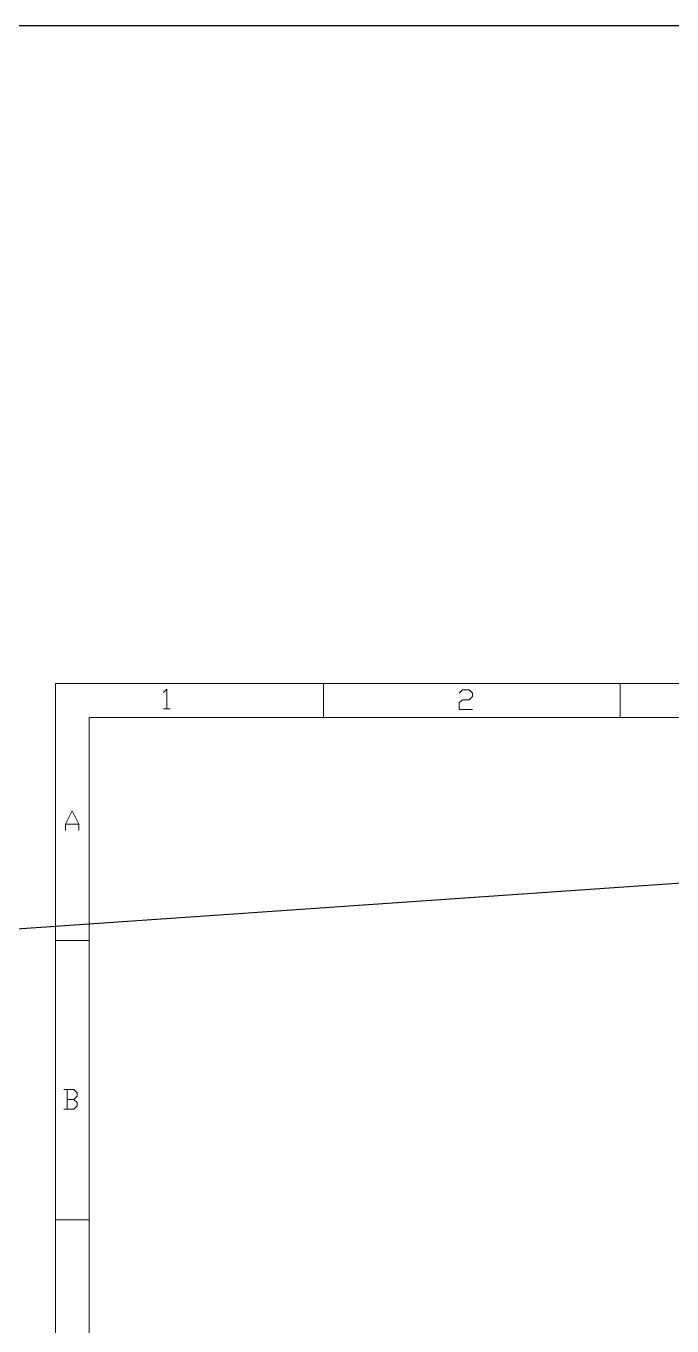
# Model space of a CAD drawing. Header units: millimetres. Extents: x 88508 to 142116, y -5268 to 20283.
# Drawn here: x 100354.2 to 100496.6, y 1758.6 to 2045.2 of the extents above; entities that cross this region are included whole.
import ezdxf
from ezdxf.enums import TextEntityAlignment as Align

# ---------------------------------------------------------------- set-up
doc = ezdxf.new("R2010")
doc.units = ezdxf.units.MM
doc.layers.add('LP_O', color=40, linetype='Continuous')
doc.layers.add('PPS_O', color=40, linetype='Continuous')
doc.styles.add('GBENOR_', font='gbenor.shx', dxfattribs={"bigfont": 'gbcbig'})
doc.styles.add('TXT', font='txt.shx', dxfattribs={"width": 0.8, "bigfont": 'ctxt.shx'})

# ---------------------------------------------------------------- blocks, each defined once
blk = doc.blocks.new('U40')
at = {"color": 254, "lineweight": 18}
for p, q in [((0, 1783.5), (0, 0)), ((0, 1783.5), (2530.2, 1783.5)), ((37, 37), (37, 1746.5)), ((37, 1746.5), (2493.2, 1746.5)), ((0, 1502.7), (37, 1502.7)), ((0, 1197.2), (37, 1197.2))]:
    blk.add_line(p, q, dxfattribs=at)
at = {"color": 254, "linetype": 'Continuous', "lineweight": 18}
for p, q in [((293.1, 1783.5), (293.1, 1746.5)), ((617.1, 1783.5), (617.1, 1746.5))]:
    blk.add_line(p, q, dxfattribs=at)
at = {"color": 92, "lineweight": 18}
for points in [[(118.3, 1773.7), (121.9, 1777.3), (121.9, 1755.8)], [(441.4, 1773.1), (445, 1776.7), (452.2, 1776.7), (455.8, 1773.1), (455.8, 1769.5), (452.2, 1765.9), (445, 1765.9), (441.4, 1762.3), (441.4, 1755.1), (455.8, 1755.1)], [(118.3, 1755.8), (125.5, 1755.8)], [(11.1, 1622.8), (11.1, 1630), (18.3, 1644.4), (25.5, 1630), (25.5, 1622.8)], [(11.1, 1630), (25.5, 1630)], [(20, 1329), (23.6, 1332.6), (23.6, 1336.2), (20, 1339.8), (9.2, 1339.8)], [(12.8, 1339.8), (12.8, 1318.2)], [(9.2, 1318.2), (20, 1318.2), (23.6, 1321.8), (23.6, 1325.4), (20, 1329), (12.8, 1329)]]:
    blk.add_lwpolyline(points, dxfattribs=at)
at = {"lineweight": 18, "style": 'GBENOR_'}
blk.add_attdef('文档路径', (2126, 386.9), '', height=17.8, dxfattribs=at)
at = {"lineweight": 20, "style": 'TXT'}
for tag, height, p in [('18-**-**', 16.3, (1866.6, 256.2)), ('客户名称', 16.1, (1741.1, 134, 0)), ('料厚:', 16.1, (1741.3, 93.2, 0))]:
    blk.add_attdef(tag, text='', height=height, dxfattribs=at).set_placement(p, align=Align.MIDDLE)
for tag, p, height in [('88888', (1850.9, 207.5), 14.9), ('材质:', (1691.2, 168, 0), 16.1), ('核准', (1869.4, 127.5, 0), 16.1), ('设计', (1868.8, 88.3, 0), 16.1), ('绘图', (1868.2, 49.1, 0), 16.1)]:
    blk.add_attdef(tag, p, '', height=height, dxfattribs=at)
for tag, p, height, width in [('3', (2234.7, 206.9), 15.8, 0.7), ('4', (2234.7, 167.4), 15.8, 0.7), ('核准日期', (2041.1, 124.2, 0), 16.1, 0.68), ('设计日期', (2041.1, 84.5, 0), 16.1, 0.68), ('1', (2251.9, 85.9), 14.6, 0.7), ('绘图日期', (2040.9, 46.4, 0), 16.1, 0.68), ('2', (2235, 49.2), 14.6, 0.7)]:
    blk.add_attdef(tag, p, '', height=height, dxfattribs=dict(at, width=width))

msp = doc.modelspace()

# ---------------------------------------------------------------- linework, layer by layer
at = {"layer": 'LP_O', "color": 8}
msp.add_lwpolyline([(95190.493, 2045.216), (95190.493, 1487.55), (103220.125, 1487.55), (103220.125, 2045.216)], close=True, dxfattribs=at)
at = {"layer": 'PPS_O'}
msp.add_line((103220.125, 2045.216), (95190.493, 1487.55), dxfattribs=at)

# ---------------------------------------------------------------- block references
at = {"ltscale": 3, "xscale": 0.201715171644512, "yscale": 0.201715171644512, "zscale": 0.201715171644512}
msp.add_blockref('U40', (100360.681, 1540.447), dxfattribs=at)

doc.saveas('drawing.dxf')
